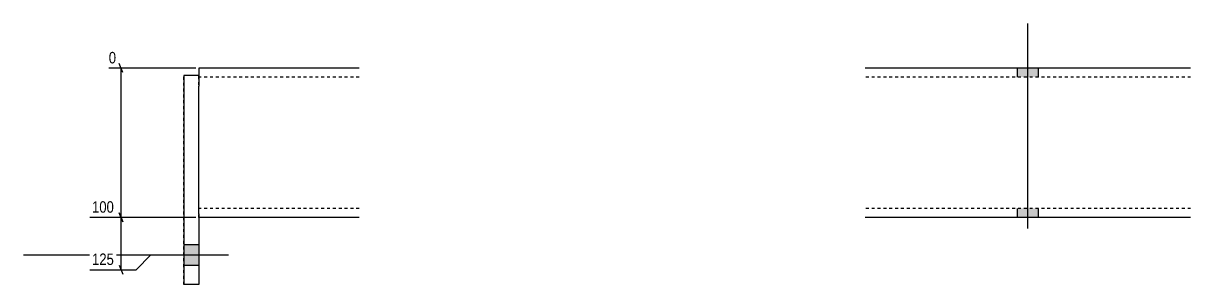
# Model space of a CAD drawing. Header units: millimetres. Extents: x 37 to 35777, y 5 to 1633.
# Drawn here: x 19470 to 20252, y 5 to 180 of the extents above; entities that cross this region are included whole.
import ezdxf

# ---------------------------------------------------------------- set-up
doc = ezdxf.new("R2010")
doc.units = ezdxf.units.MM
doc.linetypes.add('DXK_LINE_DOT2', pattern=[3.9198, 1.9599, -1.9599])
doc.layers.add('MÅLSÆTNING', color=7, linetype='Continuous')
doc.layers.add('STÅL', color=7, linetype='Continuous')
doc.styles.add('Arial Narrow', font='ARIALN.TTF', dxfattribs={"height": 0.2})

msp = doc.modelspace()

# ---------------------------------------------------------------- hatches: boundary and pattern name
at = {"layer": 'STÅL', "linetype": 'Continuous'}
for points in [[(20135.94, 143.8), (20149.94, 143.8), (20149.94, 149.8), (20135.94, 149.8)], [(20135.94, 143.8), (20149.94, 143.8), (20149.94, 149.8), (20135.94, 149.8)], [(20135.94, 49.8), (20149.94, 49.8), (20149.94, 55.8), (20135.94, 55.8)], [(20135.94, 49.8), (20149.94, 49.8), (20149.94, 55.8), (20135.94, 55.8)], [(19587.51, 17.8), (19587.51, 31.8), (19577.51, 31.8), (19577.51, 17.8)], [(19587.51, 17.8), (19587.51, 31.8), (19577.51, 31.8), (19577.51, 17.8)]]:
    msp.add_hatch(color=96, dxfattribs=at).paths.add_polyline_path(points)

# ---------------------------------------------------------------- linework, layer by layer
at = {"layer": 'MÅLSÆTNING', "color": 7, "linetype": 'Continuous'}
for p, q in [((19585.51, 149.8), (19527.24, 149.8)), ((19536.71, 146.8), (19534.31, 152.8)), ((19535.51, 49.8), (19535.51, 149.8)), ((19585.51, 49.8), (19514.57, 49.8)), ((19585.51, 49.8), (19514.57, 49.8)), ((19534.31, 52.8), (19536.71, 46.8)), ((19536.71, 46.8), (19534.31, 52.8)), ((19535.51, 14.8), (19535.51, 49.8)), ((19545.51, 14.8), (19555.51, 24.8)), ((19555.51, 24.8), (19585.51, 24.8)), ((19534.31, 17.8), (19536.71, 11.8)), ((19514.57, 14.8), (19545.51, 14.8))]:
    msp.add_line(p, q, dxfattribs=at)
at = {"layer": 'STÅL', "color": 96, "linetype": 'Continuous'}
for p, q in [((20142.94, 42.3), (20142.94, 179.8)), ((20142.94, 42.3), (20142.94, 179.8)), ((20135.94, 143.8), (20135.94, 149.8)), ((20135.94, 143.8), (20135.94, 149.8)), ((20149.94, 143.8), (20149.94, 149.8)), ((20149.94, 143.8), (20149.94, 149.8)), ((20135.94, 49.8), (20135.94, 55.8)), ((20135.94, 49.8), (20135.94, 55.8)), ((20149.94, 49.8), (20149.94, 55.8)), ((20149.94, 49.8), (20149.94, 55.8)), ((19577.51, 31.8), (19587.51, 31.8)), ((19577.51, 31.8), (19587.51, 31.8)), ((19470.01, 24.8), (19607.51, 24.8)), ((19470.01, 24.8), (19607.51, 24.8)), ((19577.51, 17.8), (19587.51, 17.8)), ((19577.51, 17.8), (19587.51, 17.8))]:
    msp.add_line(p, q, dxfattribs=at)
at = {"layer": 'STÅL', "color": 2, "linetype": 'Continuous'}
for p, q in [((19587.51, 149.8), (19587.51, 137.8)), ((19695.01, 149.8), (19587.51, 149.8)), ((20251.94, 149.8), (20033.94, 149.8)), ((19587.51, 144.8), (19577.51, 144.8)), ((19577.51, 144.8), (19577.51, 4.8)), ((19587.51, 52.32), (19587.51, 137.8)), ((19587.51, 52.32), (19587.51, 4.8)), ((19695.01, 49.8), (19587.51, 49.8)), ((20251.94, 49.8), (20033.94, 49.8)), ((19587.51, 4.8), (19577.51, 4.8))]:
    msp.add_line(p, q, dxfattribs=at)
at = {"layer": 'STÅL', "color": 7, "linetype": 'DXK_LINE_DOT2'}
for p, q in [((19587.51, 149.8), (19587.51, 148.89)), ((19587.51, 148.89), (19587.51, 146.29)), ((19577.51, 4.8), (19577.51, 144.8)), ((19587.51, 52.32), (19587.51, 144.8)), ((19695.01, 143.8), (19587.51, 143.8)), ((20251.94, 143.8), (20033.94, 143.8)), ((19695.01, 55.8), (19587.51, 55.8)), ((20251.94, 55.8), (20033.94, 55.8)), ((19587.51, 49.8), (19587.51, 52.32))]:
    msp.add_line(p, q, dxfattribs=at)

# ---------------------------------------------------------------- next in the draw order: wipeouts: each hides what was drawn before it
at = {"color": 0, "linetype": 'Continuous'}
for points in [[(19533.71, 151.4), (19533.71, 162.6), (19525.64, 162.6), (19525.64, 151.4)], [(19532.26, 51.4), (19532.26, 62.6), (19514.43, 62.6), (19514.43, 51.4)], [(19532.26, 16.4), (19532.26, 27.6), (19514.43, 27.6), (19514.43, 16.4)]]:
    msp.add_wipeout(points, dxfattribs=at).dxf.layer = 'MÅLSÆTNING'

# ---------------------------------------------------------------- next in the draw order: texts
at = {"layer": 'MÅLSÆTNING', "color": 3, "linetype": 'Continuous', "style": 'Arial Narrow'}
for s, height, p in [('0', 7.64, (19527.24, 153)), ('100', 7.635, (19516.03, 53)), ('125', 7.635, (19516.03, 18))]:
    msp.add_text(s, height=height, dxfattribs=at).set_placement(p)

doc.saveas('drawing.dxf')
